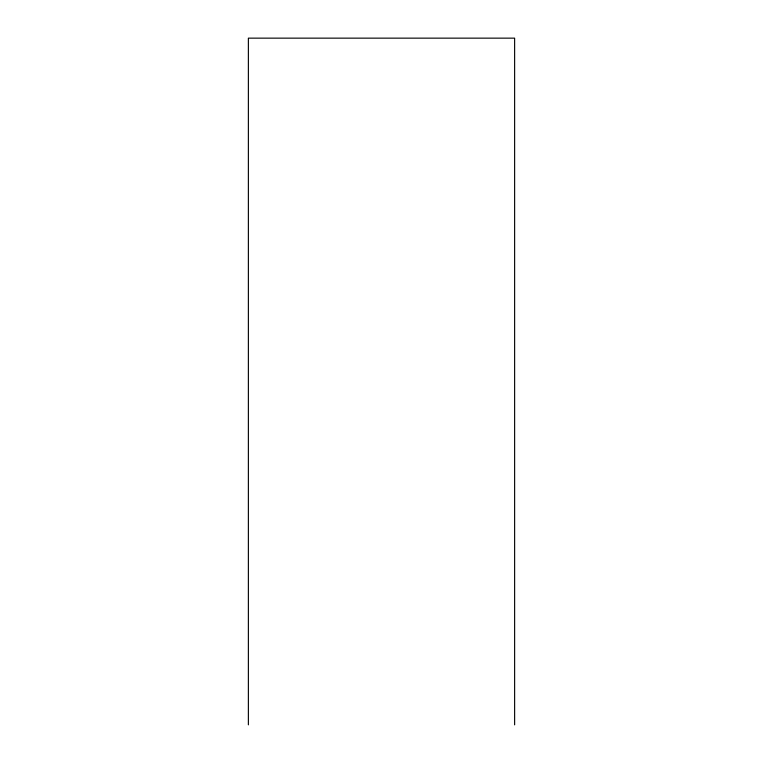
<?xml version="1.0" encoding="UTF-8"?>
<svg xmlns="http://www.w3.org/2000/svg" width="763" height="763" viewBox="0 0 763 763"><rect width="100%" height="100%" fill="white"/><g stroke="black" fill="none" stroke-linecap="round" stroke-linejoin="round"><path stroke-width="1.14" d="M514.624 724.85L514.624 38.15L248.376 38.15L248.376 724.85"/></g></svg>
